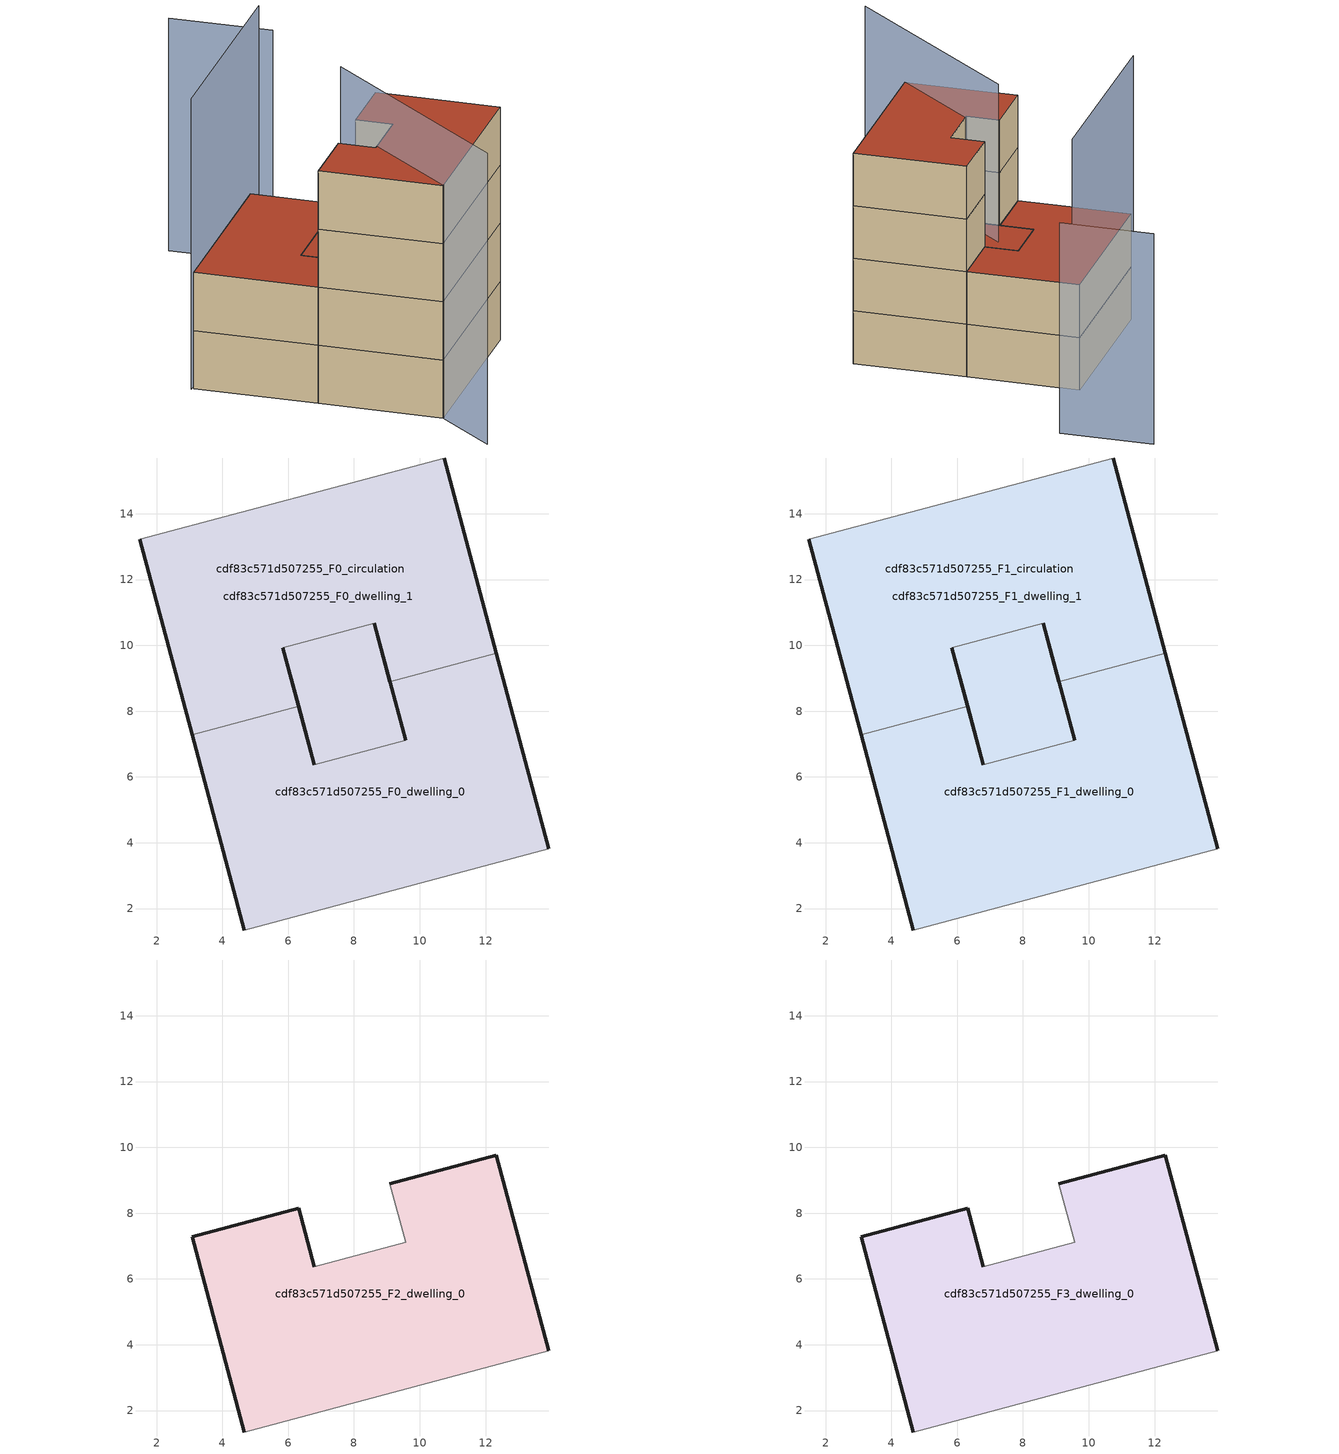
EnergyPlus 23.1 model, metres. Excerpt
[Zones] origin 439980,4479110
cdf83c571d507255_F0_dwelling_0
 floor ground (EU_floor_Construction): 12.33,9.76 13.91,3.82 4.67,1.35 3.08,7.28 6.32,8.15 6.79,6.37 9.57,7.11 9.09,8.89 z0; 8.62,10.67 9.57,7.11 6.79,6.37 6.32,8.15 5.84,9.93 z0
 wall outside (EU_wall_Construction): 13.91,3.82 12.33,9.76 / 6.79,6.37 6.32,8.15 / 3.08,7.28 4.67,1.35 z0:3
 wall adiabatic (EU_wall_Construction): 9.09,8.89 9.57,7.11 6.79,6.37 / 4.67,1.35 13.91,3.82 z0:3
 wall to cdf83c571d507255_F0_dwelling_1 (EU_wall_Construction): 12.33,9.76 9.09,8.89 / 6.32,8.15 3.08,7.28 z0:3
cdf83c571d507255_F0_dwelling_1
 floor ground (EU_floor_Construction): 10.74,15.69 12.33,9.76 9.09,8.89 8.62,10.67 5.84,9.93 6.32,8.15 3.08,7.28 1.49,13.22 z0; 8.62,10.67 9.57,7.11 6.79,6.37 6.32,8.15 5.84,9.93 z0
 wall outside (EU_wall_Construction): 1.49,13.22 3.08,7.28 / 6.32,8.15 5.84,9.93 / 8.62,10.67 9.09,8.89 / 12.33,9.76 10.74,15.69 z0:3
 wall adiabatic (EU_wall_Construction): 10.74,15.69 1.49,13.22 z0:3
 wall to cdf83c571d507255_F0_circulation (EU_wall_Construction): 5.84,9.93 8.62,10.67 z0:3
cdf83c571d507255_F0_circulation
 floor ground (EU_floor_Construction): 12.33,9.76 13.91,3.82 4.67,1.35 3.08,7.28 6.32,8.15 6.79,6.37 9.57,7.11 9.09,8.89 z0; 8.62,10.67 9.57,7.11 6.79,6.37 6.32,8.15 5.84,9.93 z0; 10.74,15.69 12.33,9.76 9.09,8.89 8.62,10.67 5.84,9.93 6.32,8.15 3.08,7.28 1.49,13.22 z0
 wall outside (EU_wall_Construction): 5.84,9.93 6.79,6.37 / 9.57,7.11 8.62,10.67 z0:3
 wall adiabatic (EU_wall_Construction): 6.79,6.37 9.57,7.11 z0:3
cdf83c571d507255_F1_dwelling_0
 floor outside (EU_floor_Construction): 12.33,9.76 13.91,3.82 4.67,1.35 3.08,7.28 6.32,8.15 6.79,6.37 9.57,7.11 9.09,8.89 z3; 8.62,10.67 9.09,8.89 9.57,7.11 6.79,6.37 6.32,8.15 5.84,9.93 z3
 wall outside (EU_wall_Construction): 13.91,3.82 12.33,9.76 / 6.79,6.37 6.32,8.15 / 3.08,7.28 4.67,1.35 z3:6
 wall adiabatic (EU_wall_Construction): 9.09,8.89 9.57,7.11 6.79,6.37 / 4.67,1.35 13.91,3.82 z3:6
 wall to cdf83c571d507255_F1_dwelling_1 (EU_wall_Construction): 12.33,9.76 9.09,8.89 / 6.32,8.15 3.08,7.28 z3:6
 roof outside (EU_floor_Construction): 9.57,7.11 9.09,8.89 8.62,10.67 5.84,9.93 6.32,8.15 6.79,6.37 z6
cdf83c571d507255_F1_dwelling_1
 floor to cdf83c571d507255_F0_dwelling_1 (EU_floor_Construction): 10.74,15.69 12.33,9.76 9.09,8.89 8.62,10.67 5.84,9.93 6.32,8.15 3.08,7.28 1.49,13.22 z3; 8.62,10.67 9.09,8.89 9.57,7.11 6.79,6.37 6.32,8.15 5.84,9.93 z3
 wall outside (EU_wall_Construction): 1.49,13.22 3.08,7.28 / 6.32,8.15 5.84,9.93 / 8.62,10.67 9.09,8.89 / 12.33,9.76 10.74,15.69 z3:6
 wall adiabatic (EU_wall_Construction): 10.74,15.69 1.49,13.22 z3:6
 wall to cdf83c571d507255_F1_circulation (EU_wall_Construction): 5.84,9.93 8.62,10.67 z3:6
 roof outside (EU_roof_Construction): 9.57,7.11 8.62,10.67 5.84,9.93 6.32,8.15 6.79,6.37 z6; 12.33,9.76 10.74,15.69 1.49,13.22 3.08,7.28 6.32,8.15 5.84,9.93 8.62,10.67 9.09,8.89 z6
cdf83c571d507255_F1_circulation
 floor outside (EU_floor_Construction): 10.74,15.69 12.33,9.76 9.09,8.89 8.62,10.67 5.84,9.93 6.32,8.15 3.08,7.28 1.49,13.22 z3
 floor to cdf83c571d507255_F0_circulation (EU_floor_Construction): 12.33,9.76 13.91,3.82 4.67,1.35 3.08,7.28 6.32,8.15 6.79,6.37 9.57,7.11 9.09,8.89 z3; 8.62,10.67 9.57,7.11 6.79,6.37 6.32,8.15 5.84,9.93 z3
 wall outside (EU_wall_Construction): 5.84,9.93 6.79,6.37 / 9.57,7.11 8.62,10.67 z3:6
 wall adiabatic (EU_wall_Construction): 6.79,6.37 9.57,7.11 z3:6
 roof outside (EU_roof_Construction): 13.91,3.82 12.33,9.76 9.09,8.89 9.57,7.11 6.79,6.37 6.32,8.15 3.08,7.28 4.67,1.35 z6; 9.57,7.11 8.62,10.67 5.84,9.93 6.32,8.15 6.79,6.37 z6; 12.33,9.76 10.74,15.69 1.49,13.22 3.08,7.28 6.32,8.15 5.84,9.93 8.62,10.67 9.09,8.89 z6
cdf83c571d507255_F2_dwelling_0
 floor to cdf83c571d507255_F1_dwelling_0 (EU_floor_Construction): 12.33,9.76 13.91,3.82 4.67,1.35 3.08,7.28 6.32,8.15 6.79,6.37 9.57,7.11 9.09,8.89 z6
 wall outside (EU_wall_Construction): 13.91,3.82 12.33,9.76 9.09,8.89 / 6.79,6.37 6.32,8.15 3.08,7.28 4.67,1.35 z6:9
 wall adiabatic (EU_wall_Construction): 9.09,8.89 9.57,7.11 6.79,6.37 / 4.67,1.35 13.91,3.82 z6:9
cdf83c571d507255_F3_dwelling_0
 floor to cdf83c571d507255_F2_dwelling_0 (EU_floor_Construction): 12.33,9.76 13.91,3.82 4.67,1.35 3.08,7.28 6.32,8.15 6.79,6.37 9.57,7.11 9.09,8.89 z9
 wall outside (EU_wall_Construction): 13.91,3.82 12.33,9.76 9.09,8.89 / 6.79,6.37 6.32,8.15 3.08,7.28 4.67,1.35 z9:12
 wall adiabatic (EU_wall_Construction): 9.09,8.89 9.57,7.11 6.79,6.37 / 4.67,1.35 13.91,3.82 z9:12
 roof outside (EU_roof_Construction): 13.91,3.82 12.33,9.76 9.09,8.89 9.57,7.11 6.79,6.37 6.32,8.15 3.08,7.28 4.67,1.35 z12
shading: 3.16,-2 8.22,9.18 / 12.31,16.19 1.38,13.29 z0:15; 16.04,17.68 14.69,22.6 z0:12
[Building]
EU S2 Campaign: North Axis=0; Terrain=City; Solar Distribution=FullExterior
[Site:Location]
Madrid: Latitude=40.5; Longitude=-3.5; Time Zone=1; Elevation=609
[SizingPeriod:WeatherFileDays]
AnnualSizingPeriod: Begin Month=1; Begin Day of Month=1; End Month=12; End Day of Month=31; Day of Week for Start Day=Monday; Use Weather File Daylight Saving Period=No; Use Weather File Rain and Snow Indicators=No
[MATERIAL]
EU_InternalMass_Material: Roughness=MediumRough; Thickness=0.1; Conductivity=1; Density=1800; Specific Heat=900; Thermal Absorptance=0.9; Solar Absorptance=0.7; Visible Absorptance=0.7
[MATERIAL:NOMASS] Roughness=MediumRough; Thermal Absorptance=0.9; Solar Absorptance=0.7; Visible Absorptance=0.7
Name | Thermal Resistance
EU_wall_NoMass | 1.60022
EU_roof_NoMass | 1.57597
EU_floor_NoMass | 0.470652
[CONSTRUCTION]
EU_wall_Construction: EU_wall_NoMass
EU_roof_Construction: EU_roof_NoMass
EU_floor_Construction: EU_floor_NoMass
EU_InternalMass_Construction: EU_InternalMass_Material
[ZONE] Type=1; Multiplier=1; Ceiling Height=autocalculate; Floor Area=autocalculate; Part of Total Floor Area=Yes
Name | Volume
cdf83c571d507255_F0_dwelling_0; cdf83c571d507255_F1_dwelling_0; cdf83c571d507255_F1_dwelling_1 | 192.312
cdf83c571d507255_F2_dwelling_0; cdf83c571d507255_F3_dwelling_0 | 160.555
cdf83c571d507255_F0_dwelling_1 | 192.313
cdf83c571d507255_F0_circulation; cdf83c571d507255_F1_circulation | 352.868
[INTERNALMASS] Construction=EU_InternalMass_Construction
Name | Zone or ZoneList | Surface Area
cdf83c571d507255_F0_dwelling_0_EU_InternalMass | cdf83c571d507255_F0_dwelling_0 | 53.5182
cdf83c571d507255_F0_dwelling_1_EU_InternalMass | cdf83c571d507255_F0_dwelling_1 | 53.5182
cdf83c571d507255_F1_dwelling_0_EU_InternalMass | cdf83c571d507255_F1_dwelling_0 | 53.5182
cdf83c571d507255_F1_dwelling_1_EU_InternalMass | cdf83c571d507255_F1_dwelling_1 | 53.5182
cdf83c571d507255_F2_dwelling_0_EU_InternalMass | cdf83c571d507255_F2_dwelling_0 | 117.517
cdf83c571d507255_F3_dwelling_0_EU_InternalMass | cdf83c571d507255_F3_dwelling_0 | 117.517
[OTHEREQUIPMENT] Fuel Type=Electricity; Design Level Calculation Method=Watts/Area; Power per Zone Floor Area=1; Fraction Latent=0; Fraction Radiant=0; Fraction Lost=0; Carbon Dioxide Generation Rate=0; EndUse Subcategory=EU_Step8_InternalGains
Name | Zone or ZoneList or Space or SpaceList | Schedule
EU_Step8_InternalGain_cdf83c571d507255_F0_dwelling_0_f000 | cdf83c571d507255_F0_dwelling_0 | EU_Step8_GainSchedule_cdf83c571d507255_F0_dwelling_0_f000
EU_Step8_InternalGain_cdf83c571d507255_F0_dwelling_1_f000 | cdf83c571d507255_F0_dwelling_1 | EU_Step8_GainSchedule_cdf83c571d507255_F0_dwelling_1_f000
EU_Step8_InternalGain_cdf83c571d507255_F1_dwelling_0_f000 | cdf83c571d507255_F1_dwelling_0 | EU_Step8_GainSchedule_cdf83c571d507255_F1_dwelling_0_f000
EU_Step8_InternalGain_cdf83c571d507255_F1_dwelling_1_f000 | cdf83c571d507255_F1_dwelling_1 | EU_Step8_GainSchedule_cdf83c571d507255_F1_dwelling_1_f000
EU_Step8_InternalGain_cdf83c571d507255_F2_dwelling_0_f000 | cdf83c571d507255_F2_dwelling_0 | EU_Step8_GainSchedule_cdf83c571d507255_F2_dwelling_0_f000
EU_Step8_InternalGain_cdf83c571d507255_F3_dwelling_0_f000 | cdf83c571d507255_F3_dwelling_0 | EU_Step8_GainSchedule_cdf83c571d507255_F3_dwelling_0_f000
[ZONEINFILTRATION:DESIGNFLOWRATE] Schedule=EU_AlwaysOn; Design Flow Rate Calculation Method=Flow/Area; Flow Rate per Floor Area=0.0005; Constant Term Coefficient=1; Temperature Term Coefficient=0; Velocity Term Coefficient=0; Velocity Squared Term Coefficient=0
Name | Zone or ZoneList or Space or SpaceList
EU_Circulation_Infiltration_cdf83c571d507255_F0_circulation | cdf83c571d507255_F0_circulation
EU_Circulation_Infiltration_cdf83c571d507255_F1_circulation | cdf83c571d507255_F1_circulation
[ZONEVENTILATION:DESIGNFLOWRATE] Schedule=EU_AlwaysOn; Design Flow Rate Calculation Method=AirChanges/Hour; Air Changes per Hour=0.480704; Ventilation Type=Natural; Fan Pressure Rise=0; Fan Total Efficiency=1; Constant Term Coefficient=1; Temperature Term Coefficient=0; Velocity Term Coefficient=0; Velocity Squared Term Coefficient=0; Minimum Indoor Temperature=-100; Maximum Indoor Temperature=100; Delta Temperature=-100; Minimum Outdoor Temperature=-100; Maximum Outdoor Temperature=100; Maximum Wind Speed=40
Name | Zone or ZoneList or Space or SpaceList
EU_ConstantAir_cdf83c571d507255_F0_dwelling_0 | cdf83c571d507255_F0_dwelling_0
EU_ConstantAir_cdf83c571d507255_F0_dwelling_1 | cdf83c571d507255_F0_dwelling_1
EU_ConstantAir_cdf83c571d507255_F1_dwelling_0 | cdf83c571d507255_F1_dwelling_0
EU_ConstantAir_cdf83c571d507255_F1_dwelling_1 | cdf83c571d507255_F1_dwelling_1
EU_ConstantAir_cdf83c571d507255_F2_dwelling_0 | cdf83c571d507255_F2_dwelling_0
EU_ConstantAir_cdf83c571d507255_F3_dwelling_0 | cdf83c571d507255_F3_dwelling_0
[HVACTEMPLATE:THERMOSTAT] Constant Heating Setpoint=20; Constant Cooling Setpoint=50
EU_HeatOnly_cdf83c571d507255_F0_dwelling_0; EU_HeatOnly_cdf83c571d507255_F0_dwelling_1; EU_HeatOnly_cdf83c571d507255_F1_dwelling_0; EU_HeatOnly_cdf83c571d507255_F1_dwelling_1; EU_HeatOnly_cdf83c571d507255_F2_dwelling_0; EU_HeatOnly_cdf83c571d507255_F3_dwelling_0
[HVACTEMPLATE:ZONE:IDEALLOADSAIRSYSTEM] System Availability Schedule=EU_AlwaysOn; Maximum Heating Supply Air Temperature=50; Minimum Cooling Supply Air Temperature=13; Maximum Heating Supply Air Humidity Ratio=0.0156; Minimum Cooling Supply Air Humidity Ratio=0.0077; Heating Limit=NoLimit; Cooling Limit=NoLimit; Heating Availability Schedule=EU_AlwaysOn; Cooling Availability Schedule=EU_CoolingOff; Dehumidification Control Type=ConstantSensibleHeatRatio; Cooling Sensible Heat Ratio=0.7; Dehumidification Setpoint=60; Humidification Control Type=None; Humidification Setpoint=30; Outdoor Air Method=None; Outdoor Air Flow Rate per Person=0.00944; Outdoor Air Flow Rate per Zone Floor Area=0; Outdoor Air Flow Rate per Zone=0; Demand Controlled Ventilation Type=None; Outdoor Air Economizer Type=NoEconomizer; Heat Recovery Type=None; Sensible Heat Recovery Effectiveness=0.7; Latent Heat Recovery Effectiveness=0.65
Name | Template Thermostat
cdf83c571d507255_F0_dwelling_0 | EU_HeatOnly_cdf83c571d507255_F0_dwelling_0
cdf83c571d507255_F0_dwelling_1 | EU_HeatOnly_cdf83c571d507255_F0_dwelling_1
cdf83c571d507255_F1_dwelling_0 | EU_HeatOnly_cdf83c571d507255_F1_dwelling_0
cdf83c571d507255_F1_dwelling_1 | EU_HeatOnly_cdf83c571d507255_F1_dwelling_1
cdf83c571d507255_F2_dwelling_0 | EU_HeatOnly_cdf83c571d507255_F2_dwelling_0
cdf83c571d507255_F3_dwelling_0 | EU_HeatOnly_cdf83c571d507255_F3_dwelling_0
[SIZING:ZONE] Zone Cooling Design Supply Air Temperature Input Method=SupplyAirTemperature; Zone Cooling Design Supply Air Temperature=13; Zone Heating Design Supply Air Temperature Input Method=SupplyAirTemperature; Zone Heating Design Supply Air Temperature=50; Zone Cooling Design Supply Air Humidity Ratio=0.008; Zone Heating Design Supply Air Humidity Ratio=0.008; Cooling Design Air Flow Method=DesignDay; Cooling Design Air Flow Rate=0; Cooling Minimum Air Flow per Zone Floor Area=0.000762; Cooling Minimum Air Flow=0; Cooling Minimum Air Flow Fraction=0.2; Heating Design Air Flow Method=DesignDay; Heating Design Air Flow Rate=0; Heating Maximum Air Flow per Zone Floor Area=0.002032; Heating Maximum Air Flow=0.141576; Heating Maximum Air Flow Fraction=0.3; Account for Dedicated Outdoor Air System=No; Dedicated Outdoor Air System Control Strategy=NeutralSupplyAir; Dedicated Outdoor Air Low Setpoint Temperature for Design=autosize; Dedicated Outdoor Air High Setpoint Temperature for Design=autosize; Zone Load Sizing Method=Sensible Load Only No Latent Load; Zone Latent Cooling Design Supply Air Humidity Ratio Input Method=HumidityRatioDifference; Zone Cooling Design Supply Air Humidity Ratio Difference=0.005; Zone Latent Heating Design Supply Air Humidity Ratio Input Method=HumidityRatioDifference; Zone Humidification Design Supply Air Humidity Ratio Difference=0.005
cdf83c571d507255_F0_dwelling_0; cdf83c571d507255_F0_dwelling_1; cdf83c571d507255_F1_dwelling_0; cdf83c571d507255_F1_dwelling_1; cdf83c571d507255_F2_dwelling_0; cdf83c571d507255_F3_dwelling_0
[SCHEDULE:CONSTANT]
Name | Hourly Value
EU_AlwaysOn | 1
EU_CoolingOff | 0
[SCHEDULE:FILE] Column Number=1; Rows to Skip at Top=0; Number of Hours of Data=8760; Column Separator=Comma; Interpolate to Timestep=No; Minutes per Item=60; Adjust Schedule for Daylight Savings=Yes
Name | File
EU_Step8_GainSchedule_cdf83c571d507255_F0_dwelling_0_f000 | ../../schedules/cdf83c571d507255/cdf83c571d507255_F0_dwelling_0_f000_gain.csv
EU_Step8_GainSchedule_cdf83c571d507255_F0_dwelling_1_f000 | ../../schedules/cdf83c571d507255/cdf83c571d507255_F0_dwelling_1_f000_gain.csv
EU_Step8_GainSchedule_cdf83c571d507255_F1_dwelling_0_f000 | ../../schedules/cdf83c571d507255/cdf83c571d507255_F1_dwelling_0_f000_gain.csv
EU_Step8_GainSchedule_cdf83c571d507255_F1_dwelling_1_f000 | ../../schedules/cdf83c571d507255/cdf83c571d507255_F1_dwelling_1_f000_gain.csv
EU_Step8_GainSchedule_cdf83c571d507255_F2_dwelling_0_f000 | ../../schedules/cdf83c571d507255/cdf83c571d507255_F2_dwelling_0_f000_gain.csv
EU_Step8_GainSchedule_cdf83c571d507255_F3_dwelling_0_f000 | ../../schedules/cdf83c571d507255/cdf83c571d507255_F3_dwelling_0_f000_gain.csv
